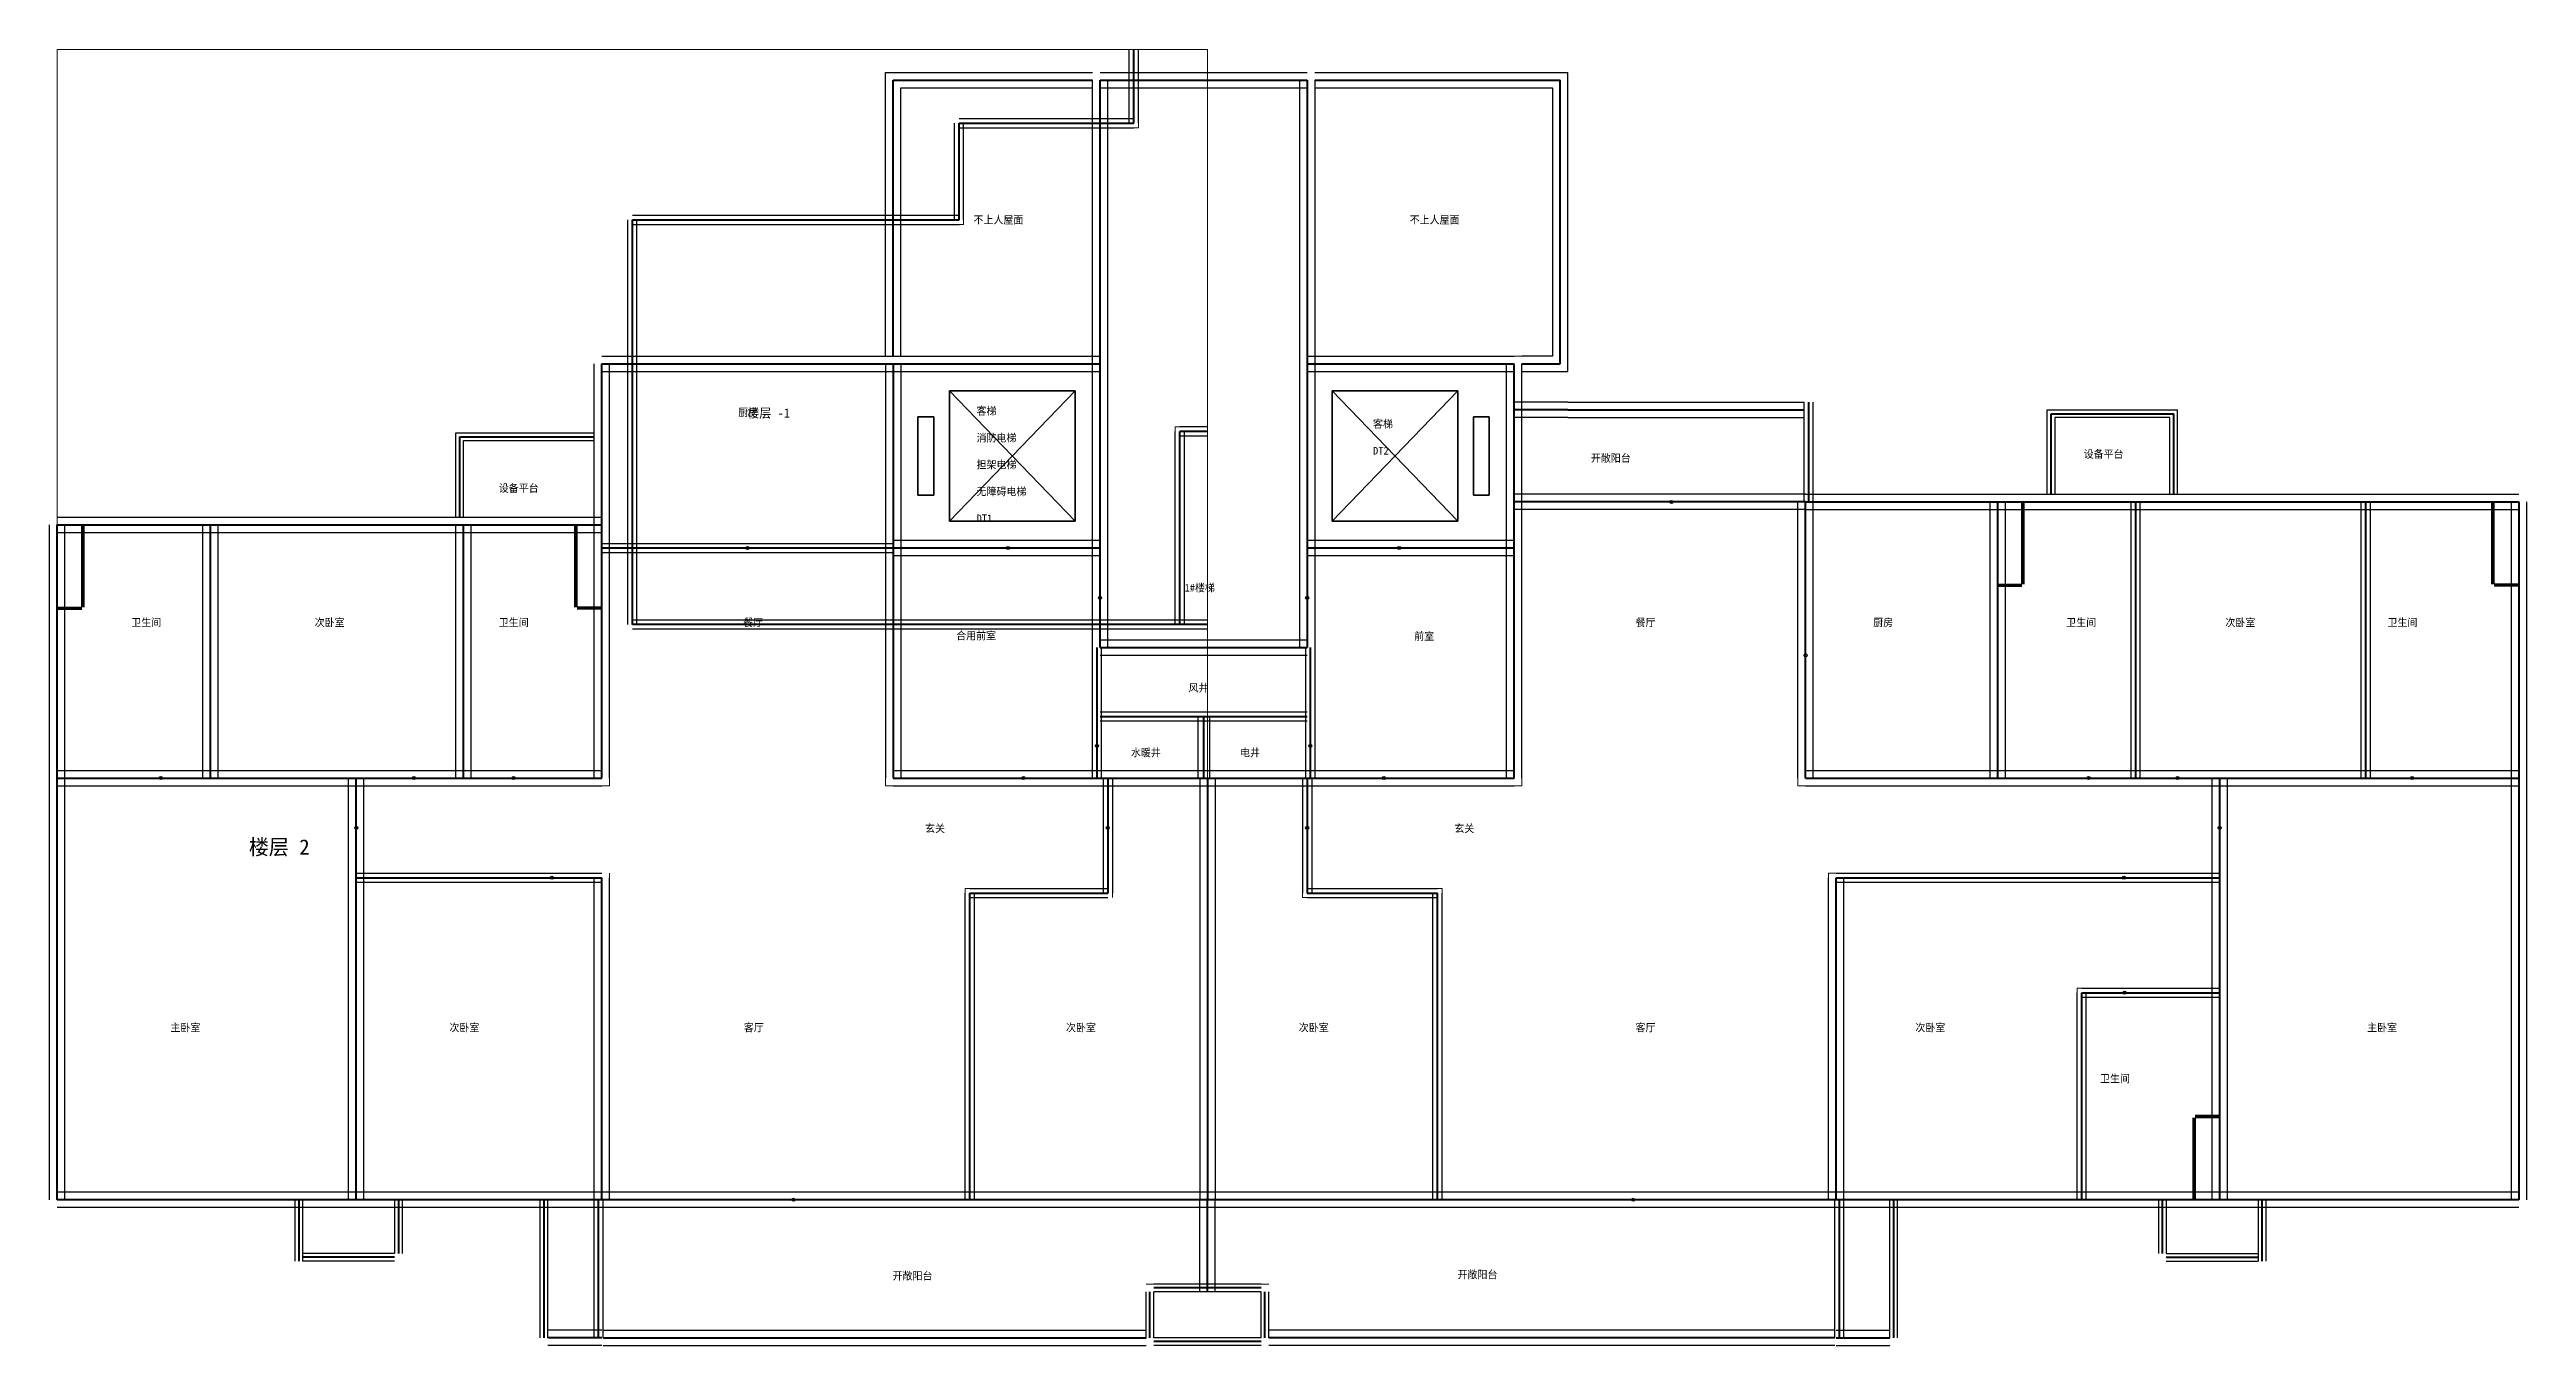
# Paper-space layout '楼层 2' of a CAD drawing. Header units: metres. Extents: x -2 to 644, y -38 to 300.
# The model-space entities are those that its viewports show. They can reach past a viewport. Long polylines and large blocks are cut down to what shows.
import ezdxf

# ---------------------------------------------------------------- set-up
doc = ezdxf.new("R2010")
doc.units = ezdxf.units.M
for name, color, linetype in [('DOORS', 9, 'Continuous'), ('ROOMS', 9, 'Continuous'), ('TEXT', 3, 'Continuous'), ('WALLS', 7, 'Continuous')]:
    doc.layers.add(name, color=color, linetype=linetype)

# ---------------------------------------------------------------- blocks, each defined once
blk = doc.blocks.new('FLOOR_2')
at = {"layer": 'DOORS', "color": 9, "lineweight": 35}
for p, q in [((448, 182), (394, 182)), ((162, 170), (198, 170)), ((237, 170), (259, 170)), ((339, 170), (361, 170)), ((272, 147), (272, 167)), ((326, 167), (326, 147)), ((456, 124), (456, 160)), ((271.2, 112.4), (271.2, 124.4)), ((326.8, 124.4), (326.8, 112.4)), ((18, 110), (36, 110)), ((84, 110), (102, 110)), ((110, 110), (128, 110)), ((240, 110), (264, 110)), ((334, 110), (358, 110)), ((520.8, 110), (538.8, 110)), ((544, 110), (562, 110)), ((605.2, 110), (623.2, 110)), ((78, 88), (78, 106)), ((274, 106), (274, 88)), ((326, 106), (326, 88)), ((564, 88), (564, 106)), ((120, 84), (138, 84)), ((530, 84), (548, 84)), ((531.2, 54), (547.2, 54)), ((228, 0), (156, 0)), ((450, 0), (372, 0))]:
    blk.add_line(p, q, dxfattribs=at)
at = {"layer": 'DOORS', "color": 9}
for centre in [(421, 182), (180, 170), (248, 170), (350, 170), (272, 157), (326, 157), (456, 142), (271.2, 118.4), (326.8, 118.4), (27, 110), (93, 110), (119, 110), (252, 110), (346, 110), (529.8, 110), (553, 110), (614.2, 110), (78, 97), (274, 97), (326, 97), (564, 97), (129, 84), (539, 84), (539.2, 54), (192, 0), (411, 0)]:
    blk.add_circle(centre, 0.4, dxfattribs=at)
at = {"layer": 'ROOMS', "color": 9, "lineweight": 20}
for points in [[(220, 290), (270, 290), (270, 220), (220, 220)], [(274, 146), (274, 290), (324, 290), (324, 146)], [(328, 290), (390, 290), (390, 220), (328, 220)], [(144, 171.2), (216, 171.2), (216, 216), (144, 216)], [(220, 216), (270, 216), (270, 172), (220, 172)], [(220, 216), (270, 216), (270, 172), (220, 172)], [(220, 216), (270, 216), (270, 172), (220, 172)], [(220, 216), (270, 216), (270, 172), (220, 172)], [(220, 216), (270, 216), (270, 172), (220, 172)], [(328, 172), (328, 216), (378, 216), (378, 172)], [(328, 172), (328, 216), (378, 216), (378, 172)], [(455.6, 184), (455.6, 204), (382, 204), (382, 184)], [(521, 204), (551, 204), (551, 184), (521, 184)], [(106, 178), (106, 198), (140, 198), (140, 178)], [(462, 2), (462, 85.2), (562, 85.2), (562, 108), (454, 108), (454, 180), (382, 180), (382, 108), (327.2, 108), (327.2, 81.2), (361.2, 81.2), (361.2, 2)], [(462, 2), (462, 85.2), (562, 85.2), (562, 108), (454, 108), (454, 180), (382, 180), (382, 108), (327.2, 108), (327.2, 81.2), (361.2, 81.2), (361.2, 2)], [(462, 2), (462, 85.2), (562, 85.2), (562, 108), (454, 108), (454, 180), (382, 180), (382, 108), (327.2, 108), (327.2, 81.2), (361.2, 81.2), (361.2, 2)], [(458, 112), (458, 180), (504, 180), (504, 112)], [(508, 180), (540.8, 180), (540.8, 112), (508, 112)], [(543.2, 180), (600.8, 180), (600.8, 112), (543.2, 112)], [(603.2, 180), (640, 180), (640, 112), (603.2, 112)], [(2, 112), (2, 174), (38, 174), (38, 112)], [(42, 112), (104, 112), (104, 174), (42, 174)], [(80, 85.2), (80, 108), (144, 108), (144, 168.8), (216, 168.8), (216, 108), (272.8, 108), (272.8, 81.2), (236.8, 81.2), (236.8, 2), (144, 2), (144, 85.2)], [(80, 85.2), (80, 108), (144, 108), (144, 168.8), (216, 168.8), (216, 108), (272.8, 108), (272.8, 81.2), (236.8, 81.2), (236.8, 2), (144, 2), (144, 85.2)], [(80, 85.2), (80, 108), (144, 108), (144, 168.8), (216, 168.8), (216, 108), (272.8, 108), (272.8, 81.2), (236.8, 81.2), (236.8, 2), (144, 2), (144, 85.2)], [(108, 112), (108, 174), (140, 174), (140, 112)], [(220, 112), (270, 112), (270, 168), (220, 168)], [(328, 112), (328, 168), (378, 168), (378, 112)], [(325.6, 127.2), (325.6, 142), (272.4, 142), (272.4, 127.2)], [(297.5, 112), (297.5, 124.8), (272.4, 124.8), (272.4, 112)], [(300.5, 124.8), (325.6, 124.8), (325.6, 112), (300.5, 112)], [(76, 2), (76, 108), (2, 108), (2, 2)], [(275.2, 78.8), (275.2, 108), (298, 108), (298, 2), (239.2, 2), (239.2, 78.8)], [(302, 108), (324.8, 108), (324.8, 78.8), (358.8, 78.8), (358.8, 2), (302, 2)], [(566, 2), (640, 2), (640, 108), (566, 108)], [(140, 2), (140, 82.8), (80, 82.8), (80, 2)], [(526.8, 2), (526.8, 55.2), (562, 55.2), (562, 82.8), (466, 82.8), (466, 2)], [(562, 2), (562, 52.8), (529.2, 52.8), (529.2, 2)], [(284, -22), (298, -22), (298, -2), (142.4, -2), (142.4, -34), (284, -34)], [(316, -34), (463.6, -34), (463.6, -2), (302, -2), (302, -22), (316, -22)]]:
    blk.add_lwpolyline(points, dxfattribs=at)
at = {"layer": 'WALLS', "lineweight": 25}
for p, q in [((216, 294), (270, 294)), ((216, 220), (216, 294)), ((270, 218), (270, 292)), ((272, 294), (326, 294)), ((274, 218), (274, 292)), ((324, 292), (324, 218)), ((328, 294), (394, 294)), ((328, 292), (328, 218)), ((394, 216), (394, 294)), ((220, 290), (270, 290)), ((220, 220), (220, 290)), ((272, 290), (326, 290)), ((328, 290), (390, 290)), ((390, 290), (390, 220)), ((142, 220), (218, 220)), ((218, 220), (272, 220)), ((326, 220), (380, 220)), ((390, 220), (382, 220)), ((140, 176), (140, 218)), ((142, 216), (218, 216)), ((144, 176), (144, 218)), ((216, 218), (216, 170)), ((218, 216), (272, 216)), ((220, 218), (220, 170)), ((270, 170), (270, 218)), ((274, 170), (274, 218)), ((324, 218), (324, 170)), ((326, 216), (380, 216)), ((328, 218), (328, 170)), ((378, 206), (378, 218)), ((382, 206), (382, 218)), ((382, 216), (394, 216)), ((394, 208), (380, 208)), ((394, 208), (455.6, 208)), ((455.6, 182), (455.6, 208)), ((458, 182), (458, 208)), ((378, 182), (378, 206)), ((394, 204), (380, 204)), ((382, 182), (382, 206)), ((394, 204), (455.6, 204)), ((519, 206), (553, 206)), ((519, 184), (519, 206)), ((551, 204), (521, 204)), ((521, 204), (521, 184)), ((551, 184), (551, 204)), ((553, 184), (553, 206)), ((104, 200), (140, 200)), ((104, 178), (104, 200)), ((106, 198), (140, 198)), ((106, 178), (106, 198)), ((378, 170), (378, 182)), ((456, 184), (380, 184)), ((382, 170), (382, 182)), ((454, 110), (454, 182)), ((456, 184), (506, 184)), ((458, 110), (458, 182)), ((504, 182), (504, 160.6)), ((506, 184), (512.4, 184)), ((508, 182), (508, 160.6)), ((512.4, 184), (542, 184)), ((512.4, 160.6), (512.4, 182)), ((513, 160.6), (513, 182)), ((540.8, 182), (540.8, 110)), ((542, 184), (602, 184)), ((543.2, 182), (543.2, 110)), ((600.8, 182), (600.8, 110)), ((602, 184), (635.6, 184)), ((603.2, 182), (603.2, 110)), ((635, 160.6), (635, 182)), ((635.6, 184), (642, 184)), ((635.6, 160.6), (635.6, 182)), ((640, 182), (640, 160.6)), ((644, 182), (644, 160.6)), ((-2, 154.6), (-2, 176)), ((0, 178), (6.39, 178)), ((2, 154.6), (2, 176)), ((6.39, 178), (40, 178)), ((6.39, 154.6), (6.39, 176)), ((6.99, 154.6), (6.99, 176)), ((38, 110), (38, 176)), ((40, 178), (106, 178)), ((42, 110), (42, 176)), ((104, 110), (104, 176)), ((106, 178), (135.59, 178)), ((108, 110), (108, 176)), ((134.99, 154.6), (134.99, 176)), ((135.59, 178), (142, 178)), ((135.59, 154.6), (135.59, 176)), ((140, 170), (140, 176)), ((144, 170), (144, 176)), ((456, 180), (380, 180)), ((456, 180), (506, 180)), ((506, 180), (512.4, 180)), ((512.4, 180), (542, 180)), ((542, 180), (602, 180)), ((602, 180), (635.6, 180)), ((635.6, 180), (642, 180)), ((0, 174), (6.39, 174)), ((6.39, 174), (40, 174)), ((40, 174), (106, 174)), ((106, 174), (135.59, 174)), ((135.59, 174), (142, 174)), ((140, 154.6), (140, 170)), ((142, 171.2), (218, 171.2)), ((142, 168.8), (218, 168.8)), ((144, 154.6), (144, 170)), ((216, 170), (216, 110)), ((218, 172), (272, 172)), ((218, 168), (272, 168)), ((220, 170), (220, 110)), ((270, 144), (270, 170)), ((274, 144), (274, 170)), ((324, 170), (324, 144)), ((326, 172), (380, 172)), ((326, 168), (380, 168)), ((328, 170), (328, 144)), ((378, 110), (378, 170)), ((382, 110), (382, 170)), ((504, 160.6), (504, 110)), ((506.01, 160.6), (512.4, 160.6)), ((506.01, 160), (512.4, 160)), ((508, 160.6), (508, 110)), ((641.99, 160.6), (635.6, 160.6)), ((641.99, 160), (635.6, 160)), ((640, 160.6), (640, 110)), ((644, 160.6), (644, 110)), ((-2, 110), (-2, 154.6)), ((0, 154.6), (6.39, 154.6)), ((0, 154), (6.39, 154)), ((2, 110), (2, 154.6)), ((141.99, 154.6), (135.59, 154.6)), ((141.99, 154), (135.59, 154)), ((140, 110), (140, 154.6)), ((144, 110), (144, 154.6)), ((270, 126), (270, 144)), ((272, 146), (326, 146)), ((272.4, 126), (272.4, 144)), ((325.6, 144), (325.6, 126)), ((328, 144), (328, 126)), ((272, 142), (326, 142)), ((270, 110), (270, 126)), ((299, 127.2), (272, 127.2)), ((299, 124.8), (272, 124.8)), ((272.4, 110), (272.4, 126)), ((297.5, 126), (297.5, 110)), ((326, 127.2), (299, 127.2)), ((326, 124.8), (299, 124.8)), ((300.5, 126), (300.5, 110)), ((325.6, 126), (325.6, 110)), ((328, 126), (328, 110)), ((-2, 0), (-2, 110)), ((0, 112), (40, 112)), ((2, 0), (2, 110)), ((40, 112), (78, 112)), ((76, 84), (76, 110)), ((78, 112), (106, 112)), ((80, 84), (80, 110)), ((106, 112), (142, 112)), ((218, 112), (272, 112)), ((272, 112), (274, 112)), ((272.8, 110), (272.8, 80)), ((274, 112), (299, 112)), ((275.2, 110), (275.2, 80)), ((298, 110), (298, 0)), ((299, 112), (300, 112)), ((300, 112), (326, 112)), ((302, 110), (302, 0)), ((324.8, 110), (324.8, 80)), ((326, 112), (380, 112)), ((327.2, 110), (327.2, 80)), ((456, 112), (506, 112)), ((506, 112), (542, 112)), ((542, 112), (564, 112)), ((562, 84), (562, 110)), ((564, 112), (602, 112)), ((566, 84), (566, 110)), ((602, 112), (642, 112)), ((640, 110), (640, 0)), ((644, 110), (644, 0)), ((0, 108), (40, 108)), ((40, 108), (78, 108)), ((78, 108), (106, 108)), ((106, 108), (142, 108)), ((218, 108), (272, 108)), ((272, 108), (274, 108)), ((274, 108), (299, 108)), ((299, 108), (300, 108)), ((300, 108), (326, 108)), ((326, 108), (380, 108)), ((456, 108), (506, 108)), ((506, 108), (542, 108)), ((542, 108), (564, 108)), ((564, 108), (602, 108)), ((602, 108), (642, 108)), ((76, 0), (76, 84)), ((78, 85.2), (142, 85.2)), ((80, 0), (80, 84)), ((140, 0), (140, 84)), ((144, 0), (144, 84)), ((462, 0), (462, 84)), ((464, 85.2), (564, 85.2)), ((466, 0), (466, 84)), ((562, 54), (562, 84)), ((566, 54), (566, 84)), ((78, 82.8), (142, 82.8)), ((236.8, 0), (236.8, 80)), ((238, 81.2), (274, 81.2)), ((238, 78.8), (274, 78.8)), ((239.2, 0), (239.2, 80)), ((326, 81.2), (360, 81.2)), ((326, 78.8), (360, 78.8)), ((358.8, 0), (358.8, 80)), ((361.2, 0), (361.2, 80)), ((464, 82.8), (564, 82.8)), ((526.8, 0), (526.8, 54)), ((528, 55.2), (564, 55.2)), ((528, 52.8), (564, 52.8)), ((529.2, 0), (529.2, 54)), ((562, 21.4), (562, 54)), ((566, 21.4), (566, 54)), ((557, 21.4), (557, 0)), ((563.99, 22), (557.6, 22)), ((563.99, 21.4), (557.6, 21.4)), ((557.6, 21.4), (557.6, 0)), ((562, 0), (562, 21.4)), ((566, 0), (566, 21.4)), ((64, 2), (0, 2)), ((78, 2), (64, 2)), ((88, 2), (78, 2)), ((128, 2), (88, 2)), ((142, 2), (128, 2)), ((238, 2), (142, 2)), ((300, 2), (238, 2)), ((298, -24), (298, 0)), ((360, 2), (300, 2)), ((302, -24), (302, 0)), ((464, 2), (360, 2)), ((463.6, -36), (463.6, 0)), ((478, 2), (464, 2)), ((466, -36), (466, 0)), ((528, 2), (478, 2)), ((478, -36), (478, 0)), ((480, -36), (480, 0)), ((550, 2), (528, 2)), ((548, 0), (548, -14)), ((557.6, 2), (550, 2)), ((550, 0), (550, -14)), ((564, 2), (557.6, 2)), ((574, 2), (564, 2)), ((642, 2), (574, 2)), ((574, 0), (574, -14)), ((576, 0), (576, -14)), ((64, -2), (0, -2)), ((62, 0), (62, -14)), ((64, 0), (64, -14)), ((78, -2), (64, -2)), ((88, -2), (78, -2)), ((88, 0), (88, -14)), ((128, -2), (88, -2)), ((90, 0), (90, -14)), ((126, -36), (126, 0)), ((128, -36), (128, 0)), ((142, -2), (128, -2)), ((140, -36), (140, 0)), ((238, -2), (142, -2)), ((142.4, -36), (142.4, 0)), ((300, -2), (238, -2)), ((360, -2), (300, -2)), ((464, -2), (360, -2)), ((478, -2), (464, -2)), ((528, -2), (478, -2)), ((550, -2), (528, -2)), ((557.6, -2), (550, -2)), ((564, -2), (557.6, -2)), ((574, -2), (564, -2)), ((642, -2), (574, -2)), ((62, -14), (62, -16)), ((64, -14), (64, -16)), ((88, -14), (64, -14)), ((88, -16), (64, -16)), ((550, -14), (574, -14)), ((550, -16), (574, -16)), ((574, -14), (574, -16)), ((576, -14), (576, -16)), ((284, -36), (284, -24)), ((300, -22), (286, -22)), ((286, -36), (286, -24)), ((300, -24), (286, -24)), ((314, -22), (300, -22)), ((314, -24), (300, -24)), ((314, -36), (314, -24)), ((316, -36), (316, -24)), ((142, -34), (128, -34)), ((142, -38), (128, -38)), ((142.4, -34), (284, -34)), ((142.4, -38), (284, -38)), ((314, -36), (286, -36)), ((314, -38), (286, -38)), ((463.6, -34), (316, -34)), ((463.6, -38), (316, -38)), ((464, -34), (478, -34)), ((464, -38), (478, -38))]:
    blk.add_line(p, q, dxfattribs=at)
at = {"layer": 'WALLS', "lineweight": 40}
for p, q in [((218, 292), (270, 292)), ((218, 220), (218, 292)), ((272, 218), (272, 292)), ((272, 292), (326, 292)), ((326, 292), (326, 218)), ((328, 292), (392, 292)), ((392, 218), (392, 292)), ((142, 176), (142, 218)), ((142, 218), (218, 218)), ((218, 218), (272, 218)), ((218, 218), (218, 170)), ((272, 170), (272, 218)), ((326, 218), (326, 170)), ((326, 218), (380, 218)), ((380, 206), (380, 218)), ((382, 218), (392, 218)), ((456.8, 182), (456.8, 208)), ((394, 206), (380, 206)), ((380, 182), (380, 206)), ((394, 206), (455.6, 206)), ((520, 205), (552, 205)), ((520, 184), (520, 205)), ((552, 184), (552, 205)), ((105, 199), (140, 199)), ((105, 178), (105, 199)), ((380, 170), (380, 182)), ((456, 182), (380, 182)), ((456, 182), (506, 182)), ((456, 110), (456, 182)), ((506, 182), (512.4, 182)), ((506, 182), (506, 160.6)), ((512.4, 182), (542, 182)), ((512.7, 160.6), (512.7, 182)), ((542, 182), (602, 182)), ((542, 182), (542, 110)), ((602, 182), (635.6, 182)), ((602, 182), (602, 110)), ((635.3, 160.6), (635.3, 182)), ((635.6, 182), (642, 182)), ((642, 182), (642, 160.6)), ((0, 154.6), (0, 176)), ((0, 176), (6.4, 176)), ((6.4, 176), (40, 176)), ((6.7, 154.6), (6.7, 176)), ((40, 176), (106, 176)), ((40, 110), (40, 176)), ((106, 176), (135.6, 176)), ((106, 110), (106, 176)), ((135.3, 154.6), (135.3, 176)), ((135.6, 176), (142, 176)), ((142, 170), (142, 176)), ((142, 154.6), (142, 170)), ((142, 170), (218, 170)), ((218, 170), (272, 170)), ((218, 170), (218, 110)), ((272, 144), (272, 170)), ((326, 170), (326, 144)), ((326, 170), (380, 170)), ((380, 110), (380, 170)), ((506, 160.6), (506, 110)), ((506, 160.3), (512.4, 160.3)), ((642, 160.3), (635.6, 160.3)), ((642, 160.6), (642, 110)), ((0, 110), (0, 154.6)), ((0, 154.3), (6.4, 154.3)), ((142, 154.3), (135.6, 154.3)), ((142, 110), (142, 154.6)), ((271.2, 126), (271.2, 144)), ((272, 144), (326, 144)), ((326.8, 144), (326.8, 126)), ((271.2, 110), (271.2, 126)), ((299, 126), (272, 126)), ((299, 126), (299, 110)), ((326, 126), (299, 126)), ((326.8, 126), (326.8, 110)), ((0, 110), (40, 110)), ((0, 0), (0, 110)), ((40, 110), (78, 110)), ((78, 84), (78, 110)), ((78, 110), (106, 110)), ((106, 110), (142, 110)), ((218, 110), (272, 110)), ((272, 110), (274, 110)), ((274, 110), (274, 80)), ((274, 110), (299, 110)), ((299, 110), (300, 110)), ((300, 110), (300, 0)), ((300, 110), (326, 110)), ((326, 110), (326, 80)), ((326, 110), (380, 110)), ((456, 110), (506, 110)), ((506, 110), (542, 110)), ((542, 110), (564, 110)), ((564, 84), (564, 110)), ((564, 110), (602, 110)), ((602, 110), (642, 110)), ((642, 110), (642, 0)), ((78, 0), (78, 84)), ((78, 84), (142, 84)), ((142, 0), (142, 84)), ((464, 0), (464, 84)), ((464, 84), (564, 84)), ((564, 54), (564, 84)), ((238, 80), (274, 80)), ((238, 0), (238, 80)), ((326, 80), (360, 80)), ((360, 0), (360, 80)), ((528, 54), (564, 54)), ((528, 0), (528, 54)), ((564, 21.4), (564, 54)), ((557.3, 21.4), (557.3, 0)), ((564, 21.7), (557.6, 21.7)), ((564, 0), (564, 21.4)), ((64, 0), (0, 0)), ((63, 0), (63, -14)), ((78, 0), (64, 0)), ((88, 0), (78, 0)), ((128, 0), (88, 0)), ((89, 0), (89, -14)), ((127, -36), (127, 0)), ((142, 0), (128, 0)), ((141.2, -36), (141.2, 0)), ((238, 0), (142, 0)), ((300, 0), (238, 0)), ((300, -24), (300, 0)), ((360, 0), (300, 0)), ((464, 0), (360, 0)), ((478, 0), (464, 0)), ((464.8, -36), (464.8, 0)), ((528, 0), (478, 0)), ((479, -36), (479, 0)), ((550, 0), (528, 0)), ((549, 0), (549, -14)), ((557.6, 0), (550, 0)), ((564, 0), (557.6, 0)), ((574, 0), (564, 0)), ((642, 0), (574, 0)), ((575, 0), (575, -14)), ((63, -14), (63, -16)), ((88, -15), (64, -15)), ((550, -15), (574, -15)), ((575, -14), (575, -16)), ((285, -36), (285, -24)), ((300, -23), (286, -23)), ((314, -23), (300, -23)), ((315, -36), (315, -24)), ((142, -36), (128, -36)), ((142.4, -36), (284, -36)), ((314, -37), (286, -37)), ((463.6, -36), (316, -36)), ((464, -36), (478, -36))]:
    blk.add_line(p, q, dxfattribs=at)
at = {"layer": 'WALLS', "color": 0, "lineweight": 35}
for p, q in [((265.5, 177), (232.7, 211)), ((232.7, 177), (265.5, 211)), ((232.7, 211), (232.7, 177)), ((265.5, 211), (232.7, 211)), ((265.5, 177), (265.5, 211)), ((332.5, 211), (365.3, 177)), ((365.3, 211), (332.5, 177)), ((332.5, 211), (332.5, 177)), ((365.3, 211), (332.5, 211)), ((365.3, 177), (365.3, 211)), ((224.5, 204.2), (224.5, 183.8)), ((228.6, 204.2), (224.5, 204.2)), ((228.6, 183.8), (228.6, 204.2)), ((373.5, 204.2), (369.4, 204.2)), ((369.4, 204.2), (369.4, 183.8)), ((373.5, 183.8), (373.5, 204.2)), ((224.5, 183.8), (228.6, 183.8)), ((369.4, 183.8), (373.5, 183.8)), ((232.7, 177), (265.5, 177)), ((332.5, 177), (365.3, 177))]:
    blk.add_line(p, q, dxfattribs=at)
at = {"layer": 'TEXT', "color": 3}
for s, height, p in [('不上人屋面', 2, (238.98, 254.59)), ('不上人屋面', 2, (352.73, 254.59)), ('客梯', 2, (239.78, 204.73)), ('厨房', 2, (177.64, 204.35)), ('客梯', 2, (343.18, 201.35)), ('消防电梯', 2, (239.78, 197.73)), ('DT2', 2, (343.18, 194.35)), ('开敞阳台', 2, (400, 192.44)), ('设备平台', 2, (528.52, 193.49)), ('担架电梯', 2, (239.78, 190.73)), ('设备平台', 2, (115.17, 184.6)), ('无障碍电梯', 2, (239.78, 183.73)), ('DT1', 2, (239.78, 176.73)), ('1#楼梯', 2, (294.02, 158.62)), ('卫生间', 2, (19.33, 149.57)), ('次卧室', 2, (67.16, 149.57)), ('卫生间', 2, (115.17, 149.57)), ('餐厅', 2, (178.9, 149.57)), ('餐厅', 2, (411.65, 149.57)), ('厨房', 2, (473.62, 149.57)), ('卫生间', 2, (523.97, 149.57)), ('次卧室', 2, (565.48, 149.57)), ('卫生间', 2, (607.76, 149.57)), ('合用前室', 2, (234.46, 146.14)), ('前室', 2, (353.92, 146.01)), ('风井', 2, (295.07, 132.51)), ('水暖井', 2, (280.03, 115.62)), ('电井', 2, (308.49, 115.62)), ('玄关', 2, (226.35, 95.85)), ('玄关', 2, (364.38, 95.85)), ('楼层 2', 4, (50, 90)), ('主卧室', 2, (29.53, 43.91)), ('次卧室', 2, (102.3, 43.91)), ('客厅', 2, (179.08, 43.91)), ('次卧室', 2, (263.09, 43.91)), ('次卧室', 2, (323.82, 43.91)), ('客厅', 2, (411.65, 43.91)), ('次卧室', 2, (484.62, 43.91)), ('主卧室', 2, (602.45, 43.91)), ('卫生间', 2, (532.78, 30.61)), ('开敞阳台', 2, (217.88, -20.84)), ('开敞阳台', 2, (365.22, -20.5))]:
    blk.add_text(s, height=height, dxfattribs=at).set_placement(p)
blk = doc.blocks.new('FLOOR_-1')
at = {"layer": 'ROOMS', "color": 9, "lineweight": 20}
for points in [[(2, 2), (236, 2), (236, 86), (362, 86), (362, 2), (640, 2), (640, 180), (378, 180), (378, 220), (390, 220), (390, 290), (220, 290), (220, 216), (144, 216), (144, 174), (2, 174)], [(240, 2), (298, 2), (298, 82), (240, 82)]]:
    blk.add_lwpolyline(points, dxfattribs=at)
at = {"layer": 'WALLS', "lineweight": 25}
for p, q in [((216, 218), (216, 292)), ((220, 218), (220, 292)), ((140, 176), (140, 218)), ((142, 220), (218, 220)), ((142, 216), (218, 216)), ((144, 176), (144, 218)), ((-2, 0), (-2, 176)), ((0, 178), (142, 178)), ((0, 174), (142, 174)), ((2, 0), (2, 176)), ((236, 0), (236, 84)), ((300, 86), (238, 86)), ((300, 82), (238, 82)), ((240, 0), (240, 84)), ((238, 2), (0, 2)), ((300, 2), (238, 2)), ((238, -2), (0, -2)), ((300, -2), (238, -2))]:
    blk.add_line(p, q, dxfattribs=at)
at = {"layer": 'WALLS', "lineweight": 40}
for p, q in [((218, 218), (218, 292)), ((142, 176), (142, 218)), ((142, 218), (218, 218)), ((0, 176), (142, 176)), ((0, 0), (0, 176)), ((300, 84), (238, 84)), ((238, 0), (238, 84)), ((238, 0), (0, 0)), ((300, 0), (238, 0))]:
    blk.add_line(p, q, dxfattribs=at)
at = {"layer": 'TEXT', "color": 3}
blk.add_text('楼层 -1', height=4, dxfattribs=at).set_placement((50, 90))

msp = doc.modelspace()

# ---------------------------------------------------------------- block references
at = {"layer": 'WALLS'}
msp.add_blockref('FLOOR_-1', (0, 0), dxfattribs=at)

psp = doc.layouts.new('楼层 2')

# ---------------------------------------------------------------- block references
psp.add_blockref('FLOOR_2', (0, 0))

# ---------------------------------------------------------------- viewports
at = {"layer": 'VIEWPORTS'}
psp.add_viewport(center=(150, 150), size=(300, 300), view_center_point=(0, 0), view_height=500, dxfattribs=at)

doc.saveas('drawing.dxf')
